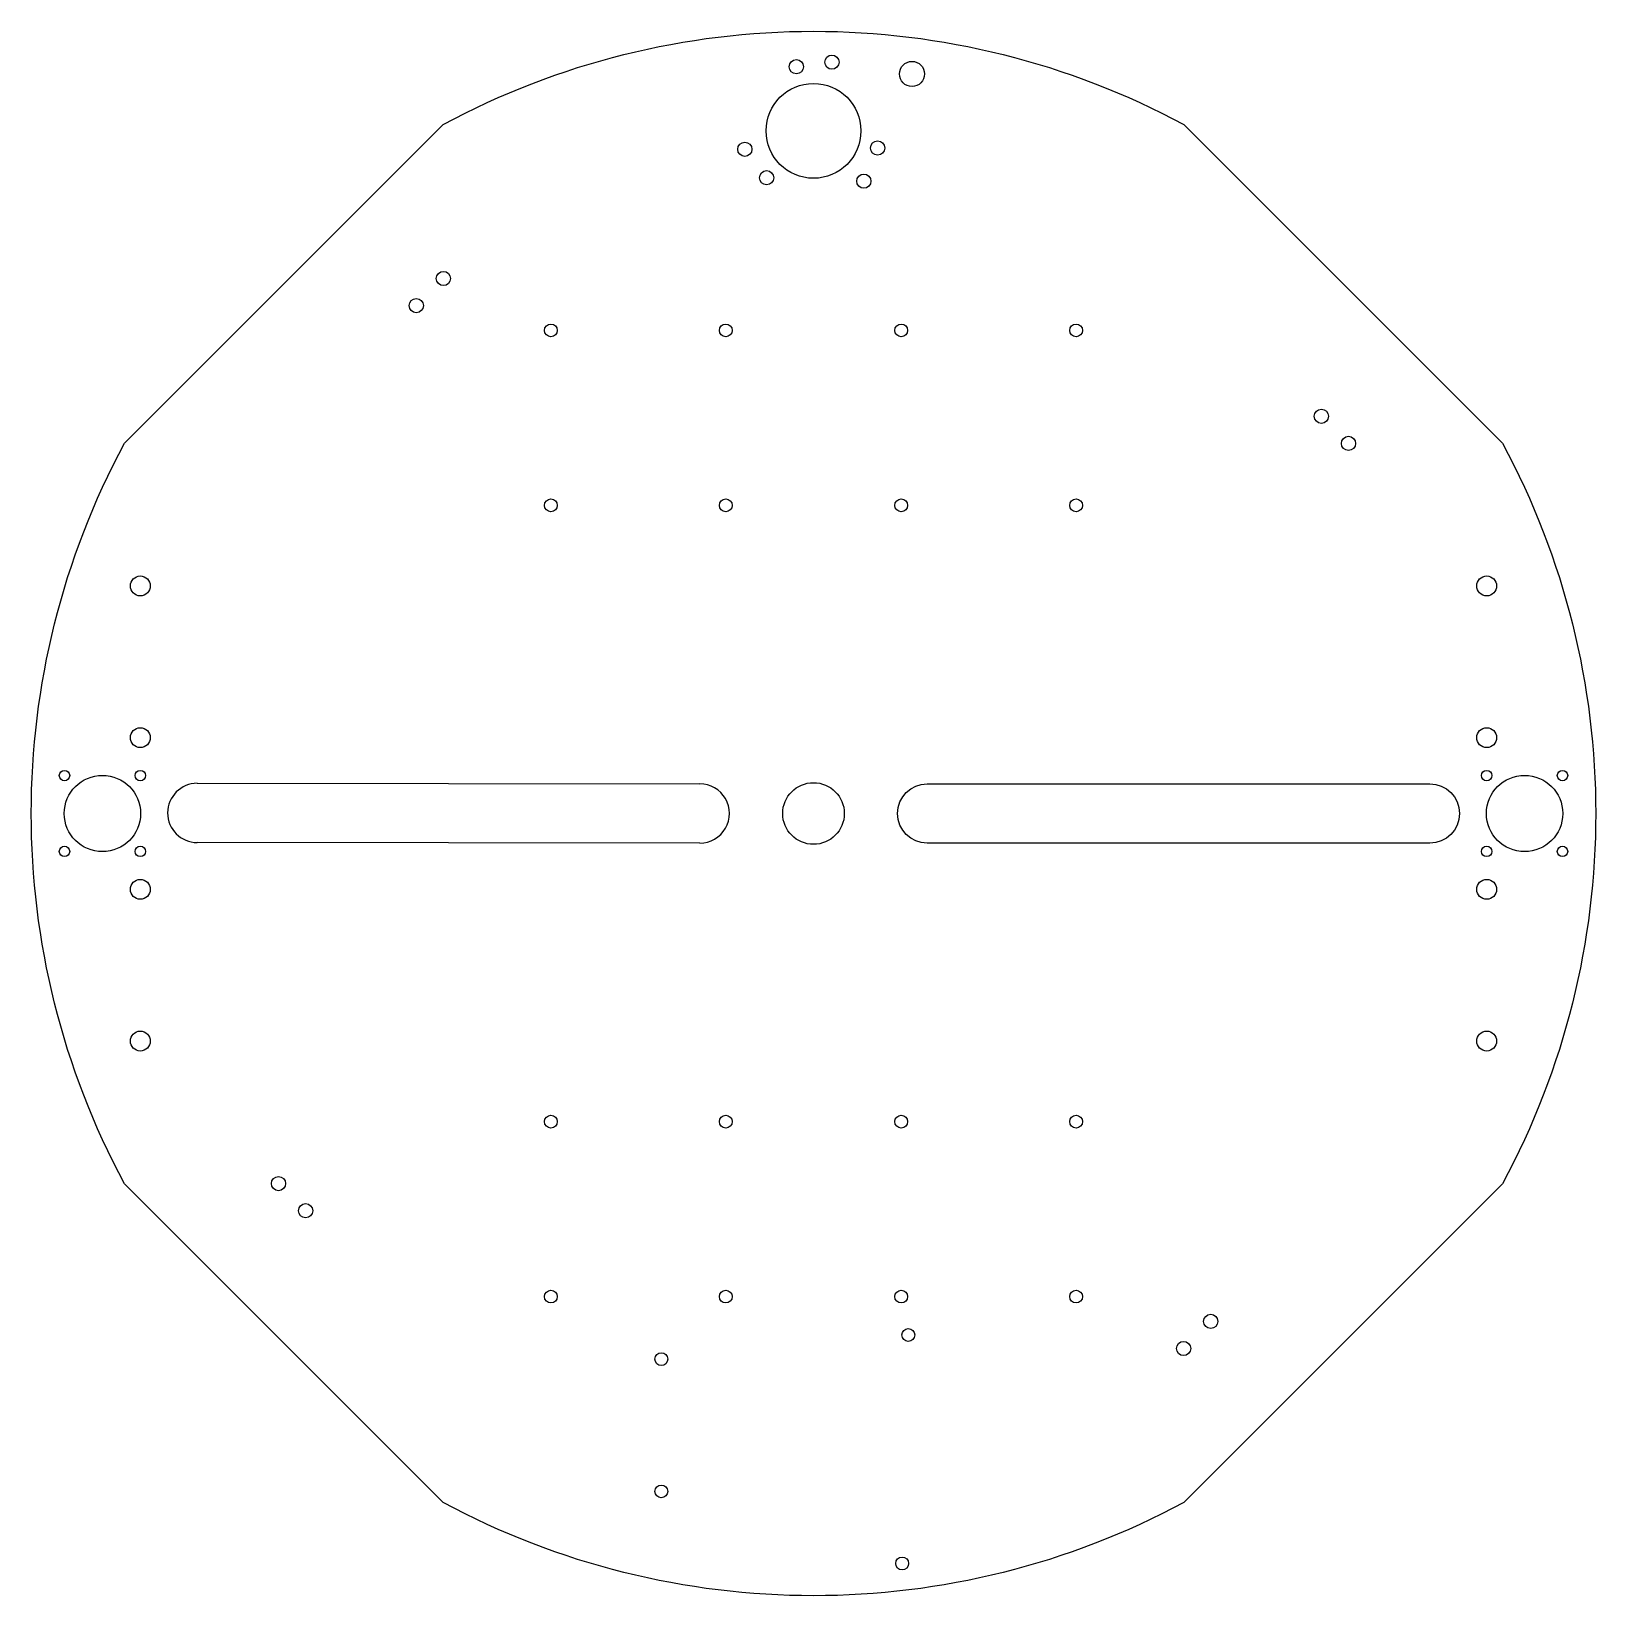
# Model space of a CAD drawing. Header units: millimetres. Extents: x -165 to 165, y -165 to 165.
import ezdxf

# ---------------------------------------------------------------- set-up
doc = ezdxf.new("R2010")
doc.units = ezdxf.units.MM
doc.layers.get('0').update_dxf_attribs({"linetype": 'CONTINUOUS'})

msp = doc.modelspace()

# ---------------------------------------------------------------- linework, layer by layer
for p, q in [((-129.99, 6.37), (-23.99, 6.26)), ((-23.99, -6.24), (-130, -6.13))]:
    msp.add_line(p, q)
for points in [[(78.1, 145.35), (111.72, 111.72), (145.35, 78.1, -0.251655), (145.35, -78.1), (111.72, -111.72), (78.1, -145.35, -0.251655), (-78.1, -145.35), (-111.72, -111.72), (-145.35, -78.1, -0.251655), (-145.35, 78.1), (-111.72, 111.72), (-78.1, 145.35, -0.251655)], [(130, 6.25, -1), (130, -6.25), (24, -6.25, -1), (24, 6.25)]]:
    msp.add_lwpolyline(points, format="xyb", close=True)
for centre, radius in [((-3.62, 157.52), 1.5), ((3.88, 158.49), 1.5), ((20.78, 156), 2.65), ((0, 144), 10), ((-14.49, 140.12), 1.5), ((13.52, 140.38), 1.5), ((-9.9, 134.1), 1.5), ((10.61, 133.39), 1.5), ((-78.06, 112.85), 1.5), ((-83.79, 107.13), 1.5), ((-55.4, 101.9), 1.35), ((-18.5, 101.9), 1.35), ((18.5, 101.9), 1.35), ((55.4, 101.9), 1.35), ((107.13, 83.79), 1.5), ((112.85, 78.06), 1.5), ((-55.4, 65), 1.35), ((-18.5, 65), 1.35), ((18.5, 65), 1.35), ((55.4, 65), 1.35), ((-142, 48), 2.1), ((142, 48), 2.1), ((-142, 16), 2.1), ((142, 16), 2.1), ((-158, 8), 1.1), ((-150, 0), 8.05), ((-142, 8), 1.1), ((142, 8), 1.1), ((150, 0), 8.05), ((158, 8), 1.1), ((0, 0), 6.5), ((-158, -8), 1.1), ((-142, -8), 1.1), ((142, -8), 1.1), ((158, -8), 1.1), ((-142, -16), 2.1), ((142, -16), 2.1), ((-142, -48), 2.1), ((142, -48), 2.1), ((-55.4, -65), 1.35), ((-18.5, -65), 1.35), ((18.5, -65), 1.35), ((55.4, -65), 1.35), ((-112.85, -78.06), 1.5), ((-107.13, -83.79), 1.5), ((-55.4, -101.9), 1.35), ((-18.5, -101.9), 1.35), ((18.5, -101.9), 1.35), ((55.4, -101.9), 1.35), ((20, -110), 1.35), ((83.79, -107.13), 1.5), ((78.06, -112.85), 1.5), ((-32.1, -115.1), 1.35), ((-32.1, -143), 1.35), ((18.7, -158.2), 1.35)]:
    msp.add_circle(centre, radius)
for centre, start, end in [((-129.99, 0.12), 89.9365, 269.9365), ((-23.99, 0.01), -90.0185, 90)]:
    msp.add_arc(centre, 6.25, start, end)

doc.saveas('drawing.dxf')
